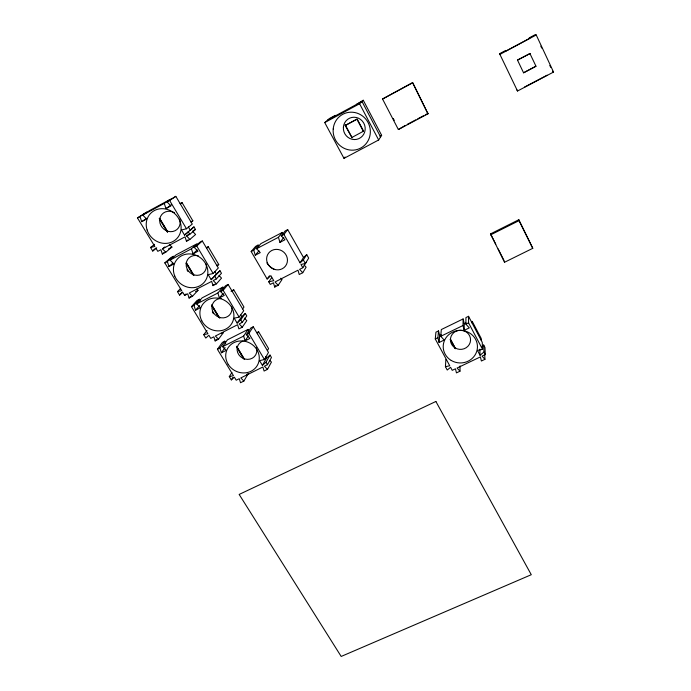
<?xml version="1.0" encoding="UTF-8"?>
<svg xmlns="http://www.w3.org/2000/svg" width="691" height="691" viewBox="0 0 691 691"><rect width="100%" height="100%" fill="white"/><g stroke="black" fill="none" stroke-linecap="round" stroke-linejoin="round"><path stroke-width="1.04" d="M445.885 359.406L445.427 366.688L449.746 365.764L435.27 338.961L435.935 332.172L438.517 330.911L437.904 337.683L439.096 342.494L444.175 340.041L440.754 336.301L441.307 329.555L463.117 318.948L463.013 325.504L464.171 330.358L469.293 327.88L465.881 324.114L465.933 317.584L468.55 316.305L482.266 342.356L482.551 349.344L477.498 350.432L480.046 355.252L483.976 352.047L483.665 345.016L482.128 346.277M464.171 330.358L464.257 323.716L463.117 318.948M445.427 366.688L447.232 370.022L450.575 367.292L452.225 370.341L455.455 368.804L456.449 372.881L459.981 371.197L460.102 365.936M439.096 342.494L439.683 335.645L438.517 330.911M427.988 113.808L412.605 82.583L382.538 99.02L398.361 129.528L427.988 113.808L412.605 82.583M398.361 129.528L405.349 125.391M246.635 374.41L248.276 373.598L243.871 381.061L240.796 377.942L262.865 366.99L264.1 371.041L267.477 369.365L271.433 362.093L269.931 360.547M267.477 369.365L264.411 366.221L267.495 364.684L271.459 357.497L270.017 355.07L266.467 358.171L262.399 365.375L259.557 360.624L264.437 359.553L268.462 352.445L253.243 326.791L250.764 328.044L246.341 334.703L249.943 338.417L245.106 340.862L243.629 336.076L248.104 329.391L248.959 332.207M262.399 365.375L266.026 362.214L270.017 355.07M267.408 350.665L268.592 348.601L258.598 331.74L256.802 332.647M280.796 278.214L282.032 279.518L278.179 285.288L275.035 281.98L298.002 270.198L299.238 274.517L302.744 272.72L306.113 267.175L304.273 265.206M302.744 272.72L299.609 269.378L302.822 267.728L300.982 264.489L305.353 263.487L308.687 258.114L306.718 254.625L303.496 257.51L300.067 262.874L283.915 234.456L287.706 229.628L303.496 257.51M302.822 267.728L306.199 262.269M231.908 372.509L229.3 376.612L231.312 379.903L232.858 377.424M257.346 333.718L258.598 331.74M300.067 262.874L303.34 259.937L306.718 254.625M333.986 116.503L335.29 115.371L329.521 118.481L324.727 122.575L343.997 158.369L378.651 139.979L381.639 135.324L363.259 100.255L356.34 104.427M245.106 340.862L248.432 335.783M246.341 334.703L248.864 333.433L253.243 326.791M271.649 277.739L268.764 281.824L270.267 284.416L273.446 282.792L274.707 287.067L275.821 285.409M221.811 333.33L223.461 332.492L218.503 339.221L215.367 336.025L237.6 324.727L238.887 328.89L242.282 327.171L246.799 320.641L244.346 318.11M225.707 343.954L224.825 341.164L219.902 348.057L221.405 352.79L225.067 347.564M242.282 327.171L239.155 323.941L242.265 322.36L246.782 315.917L245.305 313.429L241.738 316.625L237.117 323.077L234.206 318.197L239.129 317.091L243.716 310.743L228.099 284.433L225.603 285.72L220.61 291.602L224.281 295.403L219.401 297.925L217.872 293.01L222.917 287.111L223.513 289.037M221.405 352.79L226.207 350.38L222.597 346.692L227.46 339.825L248.104 329.391M237.117 323.077L240.753 319.829L245.305 313.429M229.3 376.612L233.472 375.705L217.415 349.309L222.381 342.399L224.825 341.164M258.736 247.041L258.149 245.063L255.61 246.393L251.17 251.533L267.132 279.017L269.464 275.787M242.627 308.92L243.983 307.08L233.731 289.788L231.019 291.179M207.015 330.523L203.724 334.677L205.78 338.054L208.872 335.282L210.755 338.365L213.83 336.802L215.134 340.931L216.395 339.238M282.939 234.422L282.36 232.418L278.456 237.298L279.933 242.394L283.794 237.419M343.997 158.369L345.077 157.004M279.933 242.394L284.977 239.768L281.289 235.821L285.133 230.975L287.706 229.628M232.314 291.533L233.731 289.788M219.401 297.925L223.158 293.425M258.149 245.063L253.761 250.177L255.264 255.229L258.995 250.764M220.61 291.602L223.15 290.289L228.099 284.433M357.031 119.085L345.206 125.503L351.779 137.449M255.264 255.229L260.257 252.63L256.56 248.717L260.896 243.629L282.36 232.418M200.079 301.146L199.466 299.238L193.964 305.362L195.527 310.224L199.63 305.569M196.762 289.045L198.015 290.332L192.469 296.284L189.265 293.01L211.671 281.367L213.009 285.633L216.438 283.863L221.526 278.127L219.03 275.528M195.527 310.224L200.364 307.737L196.676 303.962L202.126 297.864L222.917 287.111M213.009 285.633L214.296 284.191M203.724 334.677L207.931 333.736L191.459 306.657L197.004 300.507L199.466 299.238M216.438 283.863L213.243 280.555L216.378 278.922L221.474 273.273L219.963 270.725L211.17 279.665L208.181 274.655L213.148 273.515L218.321 267.97L202.299 240.969L199.785 242.299L194.188 247.343L197.946 251.256L193.022 253.847L191.433 248.803L197.082 243.724L176.136 254.806L170.072 260.092L173.838 263.962L168.967 266.536L167.343 261.535L173.458 256.223L170.971 257.536L164.812 262.874L181.724 290.669L177.475 291.645L179.591 295.109L182.692 292.258L184.618 295.42L187.719 293.813L189.084 298.046L192.469 296.284M211.17 279.665L219.963 270.725M189.084 298.046L190.483 296.551M217.216 266.095L218.736 264.489L208.216 246.747L206.393 247.706M184.618 295.42L186.043 293.934M179.591 295.109L182.493 292.138M177.475 291.645L180.403 288.708M324.727 122.575L359.596 103.745L363.259 100.255M206.626 248.259L208.216 246.747M154.585 244.32L150.534 247.473L152.702 251.032L155.821 248.086L157.798 251.343L160.917 249.684L162.333 254.029L165.745 252.215L171.912 247.084L169.355 244.441M150.534 247.473L154.827 246.462L137.457 217.924L146.768 212.085L140.005 216.542L141.698 221.681L146.604 219.03L142.761 215.056L149.463 210.625L170.565 199.207L164.277 203.413L165.935 208.596L170.893 205.918L167.058 201.902L175.825 196.356L192.271 224.074L186.484 228.773L181.457 229.956L184.532 235.095L193.946 226.898L195.51 229.524L189.792 234.327L186.63 236.002L189.895 239.397L195.596 234.499L192.409 231.174M193.946 226.898L190.345 230.276L188.349 226.916M193.022 253.847L197.229 249.969M194.188 247.343L196.754 245.996L202.299 240.969M267.132 279.017L270.863 275.666L273.766 280.676L268.764 281.824M168.967 266.536L172.759 263.159M231.312 379.903L234.387 377.208L236.218 380.214L239.267 378.703L240.528 382.719L243.871 381.061M165.745 252.215L162.48 248.846L185.058 236.84L186.449 241.237L187.892 240.002M186.63 236.002L188.28 234.62M162.333 254.029L163.888 252.742M184.532 235.095L188.686 231.658M162.48 248.846L164.821 246.946M191.131 222.148L192.832 220.792L182.035 202.584L180.204 203.577M152.702 251.032L156.719 247.836M180.265 203.836L182.035 202.584M165.935 208.596L171.403 204.821M141.698 221.681L146.734 218.261M167.058 201.902L175.825 196.356M137.457 217.924L140.005 216.542M142.761 215.056L164.277 203.413M327.862 119.906L361.989 101.473L380.603 136.939M382.538 99.02L412.337 82.98M345.206 125.503L356.91 119.215L363.336 131.359M517.524 91.013L499.584 53.717L505.7 50.434L506.08 50.944L529.824 38.247L529.211 37.867L535.404 34.55L536.233 34.982L553.543 72.071L517.524 91.013L516.928 89.916M536.233 34.982L499.964 54.373L499.584 53.717M191.001 221.768L192.832 220.792M351.65 137.604L363.449 131.221M193.186 230.759L194.732 229.93M517.524 60.126L529.954 53.518M530.023 53.578L517.473 60.057L523.588 72.84L536 66.276L529.885 53.457M379.981 136.205L381.639 135.324M168.561 248.864L171.912 247.084M186.449 241.237L189.895 239.397M407.249 124.38L415.809 119.837M417.718 118.826L423.419 115.794M425.328 114.784L428.178 113.272M523.528 72.762L535.922 66.206M164.812 262.874L167.343 261.535M170.072 260.092L191.433 248.803M524.495 87.083L547.142 75.181M216.914 265.439L218.736 264.489M251.17 251.533L253.761 250.177M256.56 248.717L278.456 237.298M281.289 235.821L283.915 234.456M195.527 291.628L198.015 290.332M191.459 306.657L193.964 305.362M196.676 303.962L217.872 293.01M274.707 287.067L278.179 285.288M215.134 340.931L218.503 339.221M217.415 349.309L219.902 348.057M222.597 346.692L243.629 336.076M490.524 233.886L518.82 219.721L532.778 248.319L504.525 262.269L490.524 233.886L495.775 244.234M490.619 234.862L519.027 220.654L518.82 219.721M439.683 335.645L441.342 334.841M464.257 323.716L465.924 322.904M435.27 338.961L437.904 337.683M440.754 336.301L463.013 325.504M465.881 324.114L468.558 322.818L468.55 316.305M483.665 345.016L484.97 347.478L485.307 354.561L482.042 356.115L484.944 359.311L481.377 361.013L480.409 356.893L457.071 368.035L459.981 371.197M552.506 71.199L553.543 72.071M159.595 218.27L167.749 231.805M186.44 262.856L193.851 275.165M211.645 304.714L219.798 318.249M236.65 346.251L244.597 359.45M159.414 218.408L167.567 231.951M186.276 263.021L193.687 275.338M212.033 305.802L219.099 317.54M236.512 346.45L243.94 358.776M159.215 218.511L167.369 232.046M186.086 263.116L193.497 275.433M211.843 305.897L218.373 316.728M236.858 347.426L243.75 358.871M186.985 269.835L188.047 271.598M212.362 311.9L213.45 313.705M169.641 200.511L186.484 228.773M188.202 231.649L189.792 234.327M196.754 245.996L213.148 273.515M214.823 276.322L216.378 278.922M223.15 290.289L239.129 317.091M240.753 319.829L242.265 322.36M248.864 333.433L264.437 359.553M266.026 362.214L267.495 364.684M214.91 271.546L216.369 274.007M240.788 315.027L241.738 316.625M265.534 356.608L266.467 358.171M303.34 259.937L305.353 263.487M450.394 339.117L455.447 348.549M450.385 339.324L455.438 348.756M450.187 339.419L454.738 347.91M345.155 124.648L352.177 137.811M468.558 322.818L482.551 349.344M483.976 352.047L485.307 354.561M357.342 119.31L363.336 130.642M359.596 103.745L378.651 139.979M393.274 118.481L394.259 120.381M498.168 248.941L503.894 260.239M519.027 220.654L532.778 248.319M540.803 46.124L541.709 48.05M549.811 65.412L550.71 67.347M504.378 261.181L504.525 262.269M484.702 354.198L484.944 359.311M481.316 340.551L481.238 338.521L472.229 321.401L472.255 323.336M479.848 349.18L480.046 355.252M206.151 263.988A10.451 9.622 38.9 0 1 197.047 275.346A10.451 9.622 38.9 0 1 186.155 263.919A10.451 9.622 38.9 0 1 198.403 255.86M179.677 219.133A10.685 9.786 43.9 0 1 170.504 231.684A10.685 9.786 43.9 0 1 159.88 218.511A10.685 9.786 43.9 0 1 174.538 212.759M231.718 306.856A10.244 9.449 33.5 0 1 223.495 317.86A10.244 9.449 33.5 0 1 211.973 308.436A10.244 9.449 33.5 0 1 221.509 298.503M256.421 347.823A10.054 9.259 28.2 0 1 250.099 359.07A10.054 9.259 28.2 0 1 237.687 352.591A10.054 9.259 28.2 0 1 243.249 340.957M274.845 269.568A17.37 16.42 36.9 0 1 266.856 262.908M435.883 401.471L239.155 494.436L341.181 656.45L531.275 574.713L435.883 401.471M333.209 128.992A19.123 18.484 63.9 0 0 359.579 148.625A19.123 18.484 63.9 0 0 362.438 115.933A19.123 18.484 63.9 0 0 333.209 128.992M343.392 127.127A11.229 10.857 64.9 0 0 358.879 138.641A11.229 10.857 64.9 0 0 360.555 119.431A11.229 10.857 64.9 0 0 343.392 127.127M174.745 276.037A17.785 16.334 38.5 0 0 204.355 282.135A17.785 16.334 38.5 0 0 192.824 254.279A17.785 16.334 38.5 0 0 174.745 276.037M147.088 229.973A18.182 16.619 43.5 0 0 176.689 238.732A18.182 16.619 43.5 0 0 167.239 209.416A18.182 16.619 43.5 0 0 147.088 229.973M201.772 320.823A17.422 16.023 33.1 0 0 231.217 324.373A17.422 16.023 33.1 0 0 217.725 298.106A17.422 16.023 33.1 0 0 201.772 320.823M228.211 364.39A17.102 15.712 27.9 0 0 257.302 365.479A17.102 15.712 27.9 0 0 241.98 340.922A17.102 15.712 27.9 0 0 228.211 364.39M451.214 360.443A17.128 16.273 0.9 0 0 477.446 347.323A17.128 16.273 0.9 0 0 452.337 332.276A17.128 16.273 0.9 0 0 451.214 360.443M455.144 347.927A10.071 9.588 0.8 0 0 470.554 340.162A10.071 9.588 0.8 0 0 455.766 331.326A10.071 9.588 0.8 0 0 455.144 347.927M267.495 263.228A10.633 10.037 36.4 0 0 285.461 266.104A10.633 10.037 36.4 0 0 278.162 249.494A10.633 10.037 36.4 0 0 267.495 263.228"/></g></svg>
